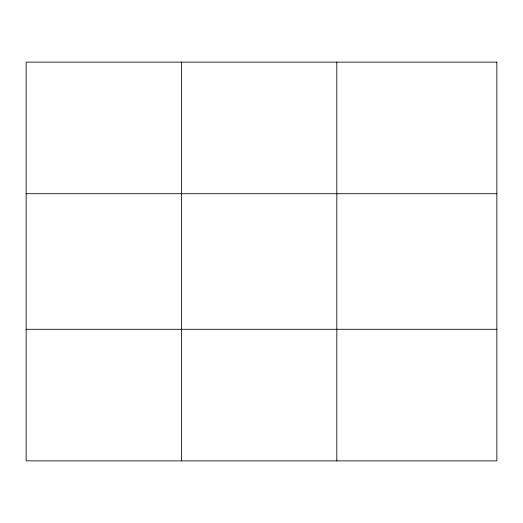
<?xml version="1.0" encoding="UTF-8"?>
<svg xmlns="http://www.w3.org/2000/svg" width="523" height="523" viewBox="0 0 523 523"><rect width="100%" height="100%" fill="white"/><g stroke="black" fill="none" stroke-linecap="round" stroke-linejoin="round"><path stroke-width="0.78" d="M181.481 62.119L181.481 460.881M336.812 62.119L336.812 460.881M26.15 193.713L496.85 193.713M26.15 329.287L496.85 329.287M496.85 62.119L496.85 460.881L26.15 460.881L26.15 62.119L496.85 62.119"/></g></svg>
